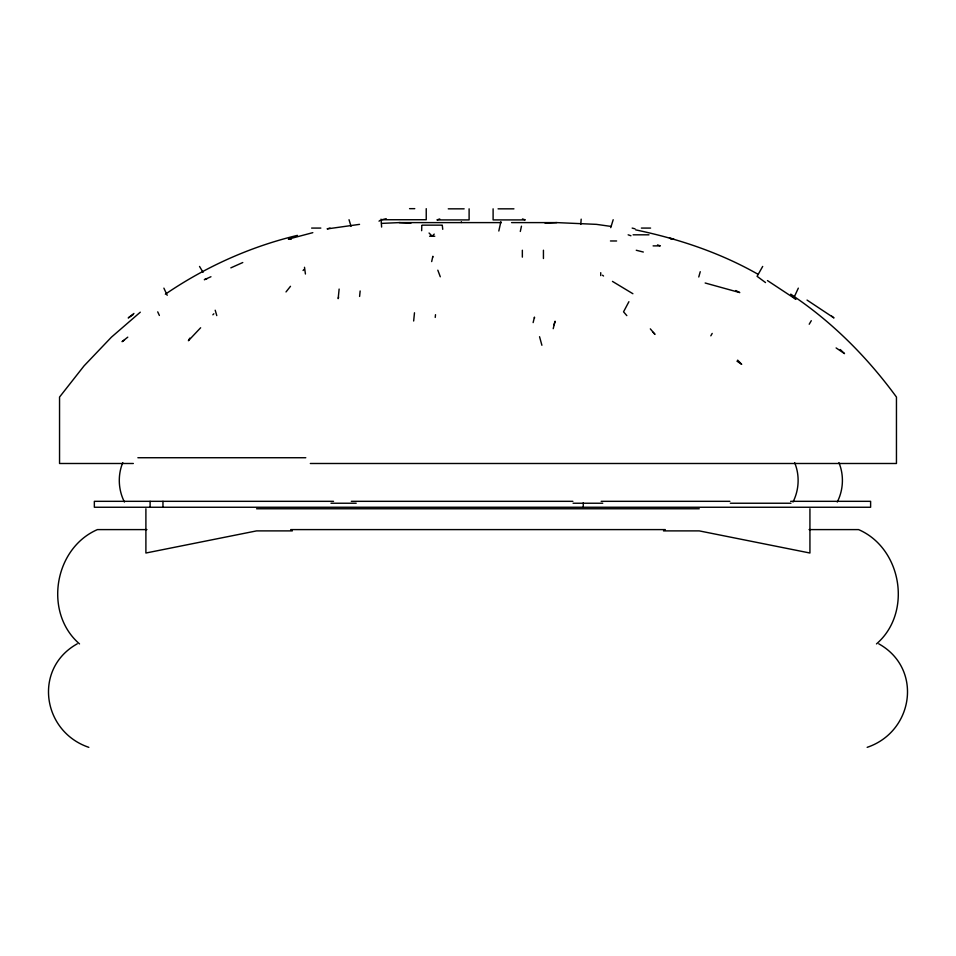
<?xml version="1.0" encoding="UTF-8"?>
<svg xmlns="http://www.w3.org/2000/svg" width="956" height="956" viewBox="0 0 956 956"><rect width="100%" height="100%" fill="white"/><g stroke="black" fill="none" stroke-linecap="round" stroke-linejoin="round"><path stroke-width="1.43" d="M461.318 222.521L461.354 221.78M580.782 224.421L581.176 219.151M339.129 289.059L338.173 298.654L338.615 297.161M359.599 296.444L360.149 290.971M413.661 321.001L414.486 312.779M435.231 317.428L435.506 314.691M554.002 324.789L554.91 321.849M431.682 261.574L432.853 256.292L432.889 257.033M498.817 231.017L500.86 221.78L500.896 222.521M520.303 231.471L521.462 226.19M533.125 322.602L534.452 317.129L534.5 318.181M553.213 328.685L555.066 321.216M698.764 276.989L700.246 271.707M610.753 227.648L613.178 219.725M122.786 462.632C117.564 475.192 118.269 489.926 124.435 502.02M794.46 296.527L798.32 288.138M792.99 502.02C799.156 489.926 799.849 475.192 794.627 462.632M837.265 502.02C843.431 489.926 844.136 475.192 838.914 462.632M628.905 301.714L623.551 311.823L626.825 315.623M189.79 338.149L188.404 340.73L200.641 327.765M710.822 335.819L712.196 333.417M809.206 324.227L811.297 320.69M762.685 266.437L757.092 276.32L765.541 282.57M286.011 291.939L290.493 286.298M303.076 270.524L303.889 269.496M212.877 314.811L213.845 313.783M434.215 234.101L432.184 236.228L429.065 233.025M442.329 225.568L442.736 229.309M876.485 643.902C912.538 612.892 902.046 548.433 858.584 529.6L809.051 529.6M140.293 312.182L111.422 337.169L84.056 365.873L59.547 397.063L59.547 463.493L133.338 463.493M379.03 221.183L379.986 220.418M133.936 313.437L128.224 317.942L133.099 314.667M127.769 337.157L122.057 341.662L124.495 340.025M77.257 643.818C32.898 668.507 42.267 731.627 88.836 747.341M165.352 294.197C205.313 266.927 250.329 246.612 297.424 235.379M867.164 747.341C913.733 731.627 923.102 668.507 878.743 643.818M210.953 276.738L204.321 279.69L207.034 278.626M230.838 267.859L242.776 262.53M439.736 218.948L436.94 219.916L469.109 219.916L469.109 208.838M312.815 232.655L288.389 239.143L291.317 239.143M327.167 228.843L330.047 228.078M386.224 218.661L381.934 219.737L426.233 219.737L426.233 208.659M327.538 228.866L359.54 224.361M545.099 223.214L556.834 222.605L596.46 224.361L611.004 226.417M381.552 223.393L399.166 222.605L501.326 222.605M409.55 208.659L414.773 208.659M448.268 208.838L464.138 208.838M498.064 208.838L513.934 208.838M511.568 222.605L556.834 222.605M422.11 225.15L442.258 225.15M311.62 228.078L320.834 228.078M641.38 228.078L650.582 228.078M633.111 234.818L648.981 234.818M429.591 236.228L434.777 236.228M670.885 239.143L673.813 239.143L669.499 237.996M610.454 240.972L616.608 240.972M653.103 245.883L660.309 245.883L657.513 244.927M137.879 457.733L305.789 457.733M310.33 463.493L896.453 463.493L896.453 397.063C867.283 357.15 831.923 321.575 790.648 294.197L795.93 299.359L767.477 280.586M333.525 501.326L94.345 501.326L94.345 507.254L870.617 507.254L870.617 501.326L790.624 501.326M351.342 501.326L572.883 501.326M601.169 501.326L729.882 501.326M330.991 503.238L356.194 503.238M573.086 503.238L602.734 503.238M730.336 503.238L790.959 503.238M256.567 508.759L699.266 508.759M146.949 529.6L97.416 529.6C53.954 548.433 43.462 612.892 79.515 643.902M290.672 529.6L665.328 529.6M292.345 530.891L256.567 530.891L145.898 553.022L145.898 508.759M663.488 530.891L699.266 530.891L809.935 553.022L809.935 508.759M399.166 222.605L410.901 223.214M635.728 229.894C678.33 238.773 720.191 252.707 758.084 274.312M705.158 283L739.765 292.584L735.833 290.552M636.254 250.257L643.316 252.037M632.167 228.078L635.035 228.843M628.152 234.818L630.948 235.774M522.466 218.948L525.262 219.916L493.105 219.916L493.105 208.838M807.043 300.076L833.979 317.942L831.696 316.137M612.461 281.399L632.884 293.719M736.945 361.141L741.701 364.344L737.662 360.137M836.118 347.936L844.507 353.624L840.276 349.538M602.519 275.22L603.523 276.009M653.151 332.294L654.98 334.397L650.319 328.864M199.529 266.437L203.054 272.329M163.894 288.138L167.192 295.32M157.716 311.859L159.377 315.456M437.824 270.19L440.286 276.774M421.787 225.568L421.644 230.695M349.024 219.725L351.043 226.333M215.208 310.222L216.773 315.6M539.554 336.715L541.897 345.271M304.498 267.286L305.43 274.014M381.038 219.151L381.623 227.062M600.726 272.675L600.726 275.603M583.268 502.808L583.268 507.254M543.438 250.221L543.438 258.526M522.346 250.221L522.346 257.14M162.962 501.326L162.962 507.254M150.104 501.326L150.104 507.254"/></g></svg>
